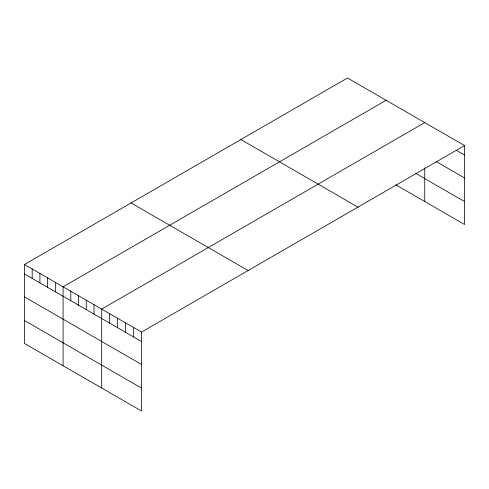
<?xml version="1.0" encoding="UTF-8"?>
<svg xmlns="http://www.w3.org/2000/svg" width="489" height="489" viewBox="0 0 489 489"><rect width="100%" height="100%" fill="white"/><g stroke="black" fill="none" stroke-linecap="round" stroke-linejoin="round"><path stroke-width="0.73" d="M464.55 145.563L141.498 332.08L141.498 411.011L24.45 343.437L24.45 264.506L347.502 77.989L464.55 145.563L464.55 224.494L395.784 184.793M386.127 100.288L63.075 286.805L63.075 365.735M424.752 122.592L101.7 309.103L101.7 388.034M456.592 150.416L464.55 155.007M436.39 161.682L464.55 177.941M415.742 173.387L464.55 201.566M240.894 139.542L357.942 207.116M131.058 202.953L248.106 270.527M24.45 264.506L141.498 332.08M24.45 273.95L141.498 341.524M24.45 296.878L141.498 364.452M24.45 320.503L141.498 388.083M424.752 167.849L424.752 201.523M133.534 327.483L133.534 336.927M125.575 322.887L125.575 332.331M117.617 318.296L117.617 327.74M109.658 313.7L109.658 323.143M93.974 304.641L93.974 314.091M86.247 300.185L86.247 309.629M78.527 295.723L78.527 305.167M70.801 291.261L70.801 300.711M55.349 282.342L55.349 291.786M47.622 277.886L47.622 287.33M39.902 273.424L39.902 282.868M32.176 268.962L32.176 278.406"/></g></svg>
